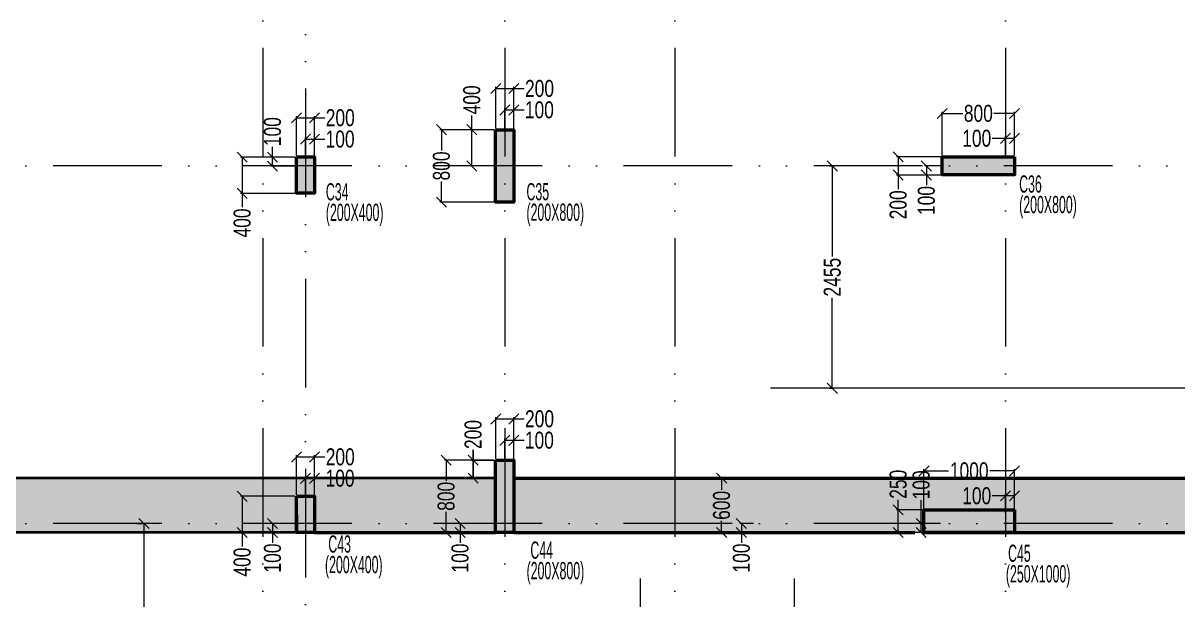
# Model space of a CAD drawing. Header units: millimetres. Extents: x 359 to 43503, y 1365 to 61403.
# Drawn here: x 17270 to 30025, y 26094 to 32468 of the extents above; entities that cross this region are included whole.
import ezdxf

# ---------------------------------------------------------------- set-up
doc = ezdxf.new("R2010")
doc.units = ezdxf.units.MM
doc.linetypes.add('ACAD_ISO04W100', pattern=[30, 24, -3, 0, -3])
doc.linetypes.add('ACAD_ISO12W100', pattern=[21, 12, -3, 0, -3, 0, -3])
for name, color, linetype, lineweight in [('-STR-WALL HAT', 250, 'Continuous', 20), ('A-ANNO-DIMS', 8, 'Continuous', 15), ('A-ANNO-GRID-LINE', 9, 'ACAD_ISO04W100', 20), ('A-CLMN', 5, 'Continuous', 50), ('A-CONC', 5, 'Continuous', 40), ('A-CONC-PATT', 253, 'Continuous', 0), ('S - GRID TXT', 4, 'Continuous', 13), ('S-COLS-IDEN', 4, 'Continuous', 9), ('STR-COL-DIM', 8, 'Continuous', 18), ('STR-GRID-LINE', 8, 'ACAD_ISO04W100', 15)]:
    doc.layers.add(name, color=color, linetype=linetype, lineweight=lineweight)
doc.layers.add('CHECK LAYER', color=1, linetype='Continuous', plot=False)
doc.layers.add('COMMENTS', color=1, linetype='Continuous')
doc.styles.add('SOBHA', font='swisscl.ttf')
doc.styles.add('Swis721 LtCn BT', font='swisscl.ttf', dxfattribs={"width": 0.7, "height": 250})
doc.dimstyles.new('S-75', dxfattribs={"dimscale": 75, "dimtxt": 2.5, "dimasz": 1.5, "dimexe": 0.25, "dimexo": 0.25, "dimgap": 0.1, "dimtad": 0, "dimdec": 0, "dimzin": 0, "dimdsep": 46, "dimtxsty": 'SOBHA', "dimblk": 'OBLIQUE', "dimcen": 0.09, "dimclrd": 9, "dimclre": 9, "dimclrt": 6, "dimadec": 5, "dimazin": 0, "dimtfac": 1, "dimtdec": 0, "dimtmove": 0, "dimatfit": 3, "dimfxl": 0.18, "dimtolj": 1, "dimtzin": 0, "dimlwd": -1, "dimlwe": -1, "dimarcsym": 0})
pattern_1 = [(50, (-0.37, 0), (182.1847, -15.9391), [19.05, -209.55]), (355, (-0.37, 0), (-35.2434, 191.0568), [15.24, -167.6406]), (100.45144, (14.81, -1.33), (146.94125, 175.11775), [16.19, -178.0902]), (46.1842, (-0.37, 50.8), (271.079, -42.0423), [28.575, -314.325]), (96.6356, (22.22, 47.3), (237.4041, 247.4261), [24.285, -267.1356]), (351.18415, (-0.37, 50.8), (237.4041, 247.4261), [22.86, -251.4597]), (21, (25.03, 38.1), (151.6144, -102.2652), [19.05, -209.55]), (326, (25.03, 38.1), (61.802, 184.188), [15.24, -167.64]), (71.45144, (37.66, 29.58), (213.4164, 81.9228), [16.19, -178.0899]), (37.5, (-0.37, 0), (3.0886, 84.55504), [0, -165.608, 0, -170.18, 0, -168.275]), (7.5, (-0.37, 0), (66.81966, 100.18057), [0, -97.028, 0, -161.798, 0, -64.135]), (327.5, (-57.01, 0), (135.5906, -5.72874), [0, -63.5, 0, -198.12, 0, -262.89]), (317.5, (-82.41, 0), (148.1292, 25.4265), [0, -82.55, 0, -131.572, 0, -186.69])]

# ---------------------------------------------------------------- blocks, each defined once
blk = doc.blocks.new('A$Ca94b9103')
at = {"layer": '-STR-WALL HAT', "linetype": 'ByBlock'}
h = blk.add_hatch(dxfattribs=at)
h.set_pattern_fill('AR-CONC', color=8, style=0)
h.set_pattern_definition(pattern_1)
h.paths.add_polyline_path([(10340, 16956), (10540, 16956), (10540, 16556), (16070, 16556), (16070, 16956), (16270, 16956), (16270, 16556), (18270, 16556), (18270, 17156), (8340, 17156), (8340, 16556), (10340, 16556)])
h = blk.add_hatch(dxfattribs=at)
h.set_pattern_fill('AR-CONC', color=8, style=0)
h.set_pattern_definition(pattern_1)
h.paths.add_polyline_path([(30040, 17156), (18470, 17156), (18470, 16556), (23000, 16556), (23000, 16806), (24000, 16806), (24000, 16556), (29790, 16556), (29790, 14496), (29790, 13356), (30040, 13356), (30041, 14496), (29840, 14496), (29840, 14696), (30040, 14696)])
at = {"layer": 'A-CONC-PATT'}
h = blk.add_hatch(color=256, dxfattribs=at)
h.dxf.hatch_style = 1
h.paths.add_polyline_path([(18470, 21006), (18270, 21006), (18270, 20206), (18470, 20206)])
h = blk.add_hatch(color=256, dxfattribs=at)
h.dxf.hatch_style = 1
h.paths.add_polyline_path([(16270, 20706), (16070, 20706), (16070, 20306), (16270, 20306)])
h = blk.add_hatch(color=256, dxfattribs=at)
h.dxf.hatch_style = 1
h.paths.add_polyline_path([(24000, 20506), (24000, 20706), (23200, 20706), (23200, 20506)])
h = blk.add_hatch(color=256, dxfattribs=at)
h.dxf.hatch_style = 1
h.paths.add_polyline_path([(18470, 17356), (18270, 17356), (18270, 16556), (18470, 16556)])
h = blk.add_hatch(color=256, dxfattribs=at)
h.dxf.hatch_style = 1
h.paths.add_polyline_path([(16270, 16956), (16070, 16956), (16070, 16556), (16270, 16556)])
h = blk.add_hatch(color=256, dxfattribs=at)
h.dxf.hatch_style = 1
h.paths.add_polyline_path([(24000, 16556), (24000, 16806), (23000, 16806), (23000, 16556)])
at = {"layer": 'A-CLMN'}
for p, q in [((18470, 17156, -1), (30040, 17156, 0)), ((16071, 16756, -3), (16071, 16556, -3)), ((23000, 16806, -1), (24000, 16806, -1)), ((23000, 16806, -1), (24000, 16806, -1)), ((16270, 16556, -1), (18270, 16556, -1)), ((18470, 16556, -1), (22900, 16556, 0)), ((23000, 16556, -1), (24000, 16556, -1)), ((23000, 16556, -1), (24000, 16556, -1)), ((24000, 16556, -1), (29790, 16556, -1))]:
    blk.add_line(p, q, dxfattribs=at)
for points, elevation in [([(18270, 21006), (18470, 21006), (18470, 20206), (18270, 20206)], 0), ([(16070, 20706), (16270, 20706), (16270, 20306), (16070, 20306)], 0), ([(24000, 20706), (24000, 20506), (23200, 20506), (23200, 20706)], 0), ([(18270, 17356), (18470, 17356), (18470, 16556), (18270, 16556)], -1), ([(16070, 16956), (16270, 16956), (16270, 16556), (16070, 16556)], -1), ([(24000, 16806), (24000, 16556), (23000, 16556), (23000, 16806)], -1)]:
    blk.add_lwpolyline(points, close=True, dxfattribs=dict(at, elevation=elevation))
at = {"layer": 'A-CONC', "ltscale": 50, "elevation": 0}
for points in [[(18270, 17156), (8340, 17156)], [(16070, 16556), (10540, 16556)]]:
    blk.add_lwpolyline(points, dxfattribs=at)
blk = doc.blocks.new('STRG')
at = {"layer": 'A-ANNO-DIMS', "linetype": 'ACAD_ISO12W100', "ltscale": 100}
for p, q in [((35970.1, -1588153, -0.1), (35970.1, -1637469.2, -0.1)), ((38639.8, -1588153, -0.1), (38639.8, -1637469.2, -0.1)), ((40520.1, -1588153, -0.1), (40520.1, -1637469.2, -0.1)), ((44170.1, -1588153, -0.1), (44170.1, -1637469.2, -0.1)), ((36439.7, -1588603, -0.1), (36439.7, -1637469.2, -0.1)), ((55854, -1614659.7, -0.1), (17033.9, -1614659.7, -0.1)), ((55854, -1618609.8, -0.1), (17033.9, -1618609.8, -0.1))]:
    blk.add_line(p, q, dxfattribs=at)
blk = doc.blocks.new('_Oblique')
at = {"color": 0, "linetype": 'ByBlock', "lineweight": -2}
blk.add_line((-0.5, -0.5), (0.5, 0.5), dxfattribs=at)
blk = doc.blocks.new('*D692')
at = {"layer": 'Defpoints', "color": 0, "transparency": 16777216}
for p in [(22691, 31744), (22491, 31289, 0), (22691, 31289, 0)]:
    blk.add_point(p, dxfattribs=at)
at = {"layer": 'STR-COL-DIM', "color": 9, "transparency": 16777216}
for p, q in [((22491, 31307), (22491, 31763)), ((22691, 31307), (22691, 31763)), ((22491, 31744), (22691, 31744)), ((22691, 31744), (22803, 31744))]:
    blk.add_line(p, q, dxfattribs=at)
at = {"layer": 'STR-COL-DIM', "color": 9, "transparency": 16777216, "xscale": 112.5, "yscale": 112.5, "zscale": 112.5, "rotation": 180}
blk.add_blockref('_Oblique', (22491, 31744), dxfattribs=at)
at = {"layer": 'STR-COL-DIM', "color": 9, "transparency": 16777216, "xscale": 112.5, "yscale": 112.5, "zscale": 112.5}
blk.add_blockref('_Oblique', (22691, 31744), dxfattribs=at)
at = {"layer": 'STR-COL-DIM', "color": 6, "transparency": 16777216, "insert": (22974, 31744), "char_height": 187.5, "attachment_point": 5, "style": 'SOBHA'}
blk.add_mtext('\\A1;200', dxfattribs=at)
blk = doc.blocks.new('*D693')
at = {"layer": 'Defpoints', "color": 0, "transparency": 16777216}
for p in [(22691, 31508), (22591, 31289, 0), (22691, 31289, -1)]:
    blk.add_point(p, dxfattribs=at)
at = {"layer": 'STR-COL-DIM', "color": 9, "transparency": 16777216}
for p, q in [((22591, 31307), (22591, 31526)), ((22591, 31508), (22691, 31508)), ((22691, 31307), (22691, 31526)), ((22691, 31508), (22803, 31508))]:
    blk.add_line(p, q, dxfattribs=at)
at = {"layer": 'STR-COL-DIM', "color": 9, "transparency": 16777216, "xscale": 112.5, "yscale": 112.5, "zscale": 112.5, "rotation": 180}
blk.add_blockref('_Oblique', (22591, 31508), dxfattribs=at)
at = {"layer": 'STR-COL-DIM', "color": 9, "transparency": 16777216, "xscale": 112.5, "yscale": 112.5, "zscale": 112.5}
blk.add_blockref('_Oblique', (22691, 31508), dxfattribs=at)
at = {"layer": 'STR-COL-DIM', "color": 6, "transparency": 16777216, "insert": (22972, 31508), "char_height": 187.5, "attachment_point": 5, "style": 'SOBHA'}
blk.add_mtext('\\A1;100', dxfattribs=at)
blk = doc.blocks.new('*D694')
at = {"layer": 'Defpoints', "color": 0, "transparency": 16777216}
for p in [(22491, 31289, 0), (22226, 30889), (22491, 30889)]:
    blk.add_point(p, dxfattribs=at)
at = {"layer": 'STR-COL-DIM', "color": 9, "transparency": 16777216}
for p, q in [((22226, 31289), (22226, 31447)), ((22472, 31289), (22207, 31289)), ((22226, 30889), (22226, 31289)), ((22472, 30889), (22207, 30889))]:
    blk.add_line(p, q, dxfattribs=at)
at = {"layer": 'STR-COL-DIM', "color": 9, "transparency": 16777216, "xscale": 112.5, "yscale": 112.5, "zscale": 112.5}
for p, rotation in [((22226, 31289), 90), ((22226, 30889), 270)]:
    blk.add_blockref('_Oblique', p, dxfattribs=dict(at, rotation=rotation))
at = {"layer": 'STR-COL-DIM', "color": 6, "transparency": 16777216, "insert": (22226, 31619), "char_height": 187.5, "attachment_point": 5, "rotation": 90, "style": 'SOBHA'}
blk.add_mtext('\\A1;400', dxfattribs=at)
blk = doc.blocks.new('*D695')
at = {"layer": 'Defpoints', "color": 0, "transparency": 16777216}
for p in [(21891, 31289), (22491, 31289), (22491, 30489)]:
    blk.add_point(p, dxfattribs=at)
at = {"layer": 'STR-COL-DIM', "color": 9, "transparency": 16777216}
for p, q in [((22472, 31289), (21872, 31289)), ((21891, 31289), (21891, 31060)), ((21891, 30489), (21891, 30717)), ((22472, 30489), (21872, 30489))]:
    blk.add_line(p, q, dxfattribs=at)
at = {"layer": 'STR-COL-DIM', "color": 9, "transparency": 16777216, "xscale": 112.5, "yscale": 112.5, "zscale": 112.5}
for p, rotation in [((21891, 31289), 90), ((21891, 30489), 270)]:
    blk.add_blockref('_Oblique', p, dxfattribs=dict(at, rotation=rotation))
at = {"layer": 'STR-COL-DIM', "color": 6, "transparency": 16777216, "insert": (21891, 30889), "char_height": 187.5, "attachment_point": 5, "rotation": 90, "style": 'SOBHA'}
blk.add_mtext('\\A1;800', dxfattribs=at)
blk = doc.blocks.new('*D696')
at = {"layer": 'Defpoints', "color": 0, "transparency": 16777216}
for p in [(27421, 30889, 0), (27247, 30789), (27421, 30789)]:
    blk.add_point(p, dxfattribs=at)
at = {"layer": 'STR-COL-DIM', "color": 9, "transparency": 16777216}
for p, q in [((27402, 30889), (27228, 30889)), ((27247, 30889), (27247, 30789)), ((27402, 30789), (27228, 30789)), ((27247, 30789), (27247, 30676))]:
    blk.add_line(p, q, dxfattribs=at)
at = {"layer": 'STR-COL-DIM', "color": 9, "transparency": 16777216, "xscale": 112.5, "yscale": 112.5, "zscale": 112.5}
for p, rotation in [((27247, 30889), 90), ((27247, 30789), 270)]:
    blk.add_blockref('_Oblique', p, dxfattribs=dict(at, rotation=rotation))
at = {"layer": 'STR-COL-DIM', "color": 6, "transparency": 16777216, "insert": (27247, 30507), "char_height": 187.5, "attachment_point": 5, "rotation": 90, "style": 'SOBHA'}
blk.add_mtext('\\A1;100', dxfattribs=at)
blk = doc.blocks.new('*D697')
at = {"layer": 'Defpoints', "color": 0, "transparency": 16777216}
for p in [(26936, 30989), (27421, 30989, 0), (27421, 30789, 0)]:
    blk.add_point(p, dxfattribs=at)
at = {"layer": 'STR-COL-DIM', "color": 9, "transparency": 16777216}
for p, q in [((27402, 30989), (26917, 30989)), ((26936, 30989), (26936, 30789)), ((27402, 30789), (26917, 30789)), ((26936, 30789), (26936, 30632))]:
    blk.add_line(p, q, dxfattribs=at)
at = {"layer": 'STR-COL-DIM', "color": 9, "transparency": 16777216, "xscale": 112.5, "yscale": 112.5, "zscale": 112.5}
for p, rotation in [((26936, 30989), 90), ((26936, 30789), 270)]:
    blk.add_blockref('_Oblique', p, dxfattribs=dict(at, rotation=rotation))
at = {"layer": 'STR-COL-DIM', "color": 6, "transparency": 16777216, "insert": (26936, 30460), "char_height": 187.5, "attachment_point": 5, "rotation": 90, "style": 'SOBHA'}
blk.add_mtext('\\A1;200', dxfattribs=at)
blk = doc.blocks.new('*D698')
at = {"layer": 'Defpoints', "color": 0, "transparency": 16777216}
for p in [(28221, 31469), (27421, 30989), (28221, 30989)]:
    blk.add_point(p, dxfattribs=at)
at = {"layer": 'STR-COL-DIM', "color": 9, "transparency": 16777216}
for p, q in [((27421, 31007), (27421, 31488)), ((27421, 31469), (27649, 31469)), ((28221, 31469), (27992, 31469)), ((28221, 31007), (28221, 31488))]:
    blk.add_line(p, q, dxfattribs=at)
at = {"layer": 'STR-COL-DIM', "color": 9, "transparency": 16777216, "xscale": 112.5, "yscale": 112.5, "zscale": 112.5, "rotation": 180}
blk.add_blockref('_Oblique', (27421, 31469), dxfattribs=at)
at = {"layer": 'STR-COL-DIM', "color": 9, "transparency": 16777216, "xscale": 112.5, "yscale": 112.5, "zscale": 112.5}
blk.add_blockref('_Oblique', (28221, 31469), dxfattribs=at)
at = {"layer": 'STR-COL-DIM', "color": 6, "transparency": 16777216, "insert": (27821, 31469), "char_height": 187.5, "attachment_point": 5, "style": 'SOBHA'}
blk.add_mtext('\\A1;800', dxfattribs=at)
blk = doc.blocks.new('*D699')
at = {"layer": 'Defpoints', "color": 0, "transparency": 16777216}
for p in [(28221, 31194), (28121, 30989, 0), (28221, 30989)]:
    blk.add_point(p, dxfattribs=at)
at = {"layer": 'STR-COL-DIM', "color": 9, "transparency": 16777216}
for p, q in [((28121, 31194), (27972, 31194)), ((28121, 31007), (28121, 31213)), ((28221, 31194), (28121, 31194)), ((28221, 31007), (28221, 31213))]:
    blk.add_line(p, q, dxfattribs=at)
at = {"layer": 'STR-COL-DIM', "color": 9, "transparency": 16777216, "xscale": 112.5, "yscale": 112.5, "zscale": 112.5, "rotation": 180}
blk.add_blockref('_Oblique', (28121, 31194), dxfattribs=at)
at = {"layer": 'STR-COL-DIM', "color": 9, "transparency": 16777216, "xscale": 112.5, "yscale": 112.5, "zscale": 112.5}
blk.add_blockref('_Oblique', (28221, 31194), dxfattribs=at)
at = {"layer": 'STR-COL-DIM', "color": 6, "transparency": 16777216, "insert": (27803, 31194), "char_height": 187.5, "attachment_point": 5, "style": 'SOBHA'}
blk.add_mtext('\\A1;100', dxfattribs=at)
blk = doc.blocks.new('*D705')
at = {"layer": 'Defpoints', "color": 0, "transparency": 16777216}
for p in [(20489, 31421), (20289, 30986, 0), (20489, 30986, 0)]:
    blk.add_point(p, dxfattribs=at)
at = {"layer": 'STR-COL-DIM', "color": 9, "transparency": 16777216}
for p, q in [((20289, 31005), (20289, 31440)), ((20289, 31421), (20489, 31421)), ((20489, 31005), (20489, 31440)), ((20489, 31421), (20602, 31421))]:
    blk.add_line(p, q, dxfattribs=at)
at = {"layer": 'STR-COL-DIM', "color": 9, "transparency": 16777216, "xscale": 112.5, "yscale": 112.5, "zscale": 112.5, "rotation": 180}
blk.add_blockref('_Oblique', (20289, 31421), dxfattribs=at)
at = {"layer": 'STR-COL-DIM', "color": 9, "transparency": 16777216, "xscale": 112.5, "yscale": 112.5, "zscale": 112.5}
blk.add_blockref('_Oblique', (20489, 31421), dxfattribs=at)
at = {"layer": 'STR-COL-DIM', "color": 6, "transparency": 16777216, "insert": (20773, 31421), "char_height": 187.5, "attachment_point": 5, "style": 'SOBHA'}
blk.add_mtext('\\A1;200', dxfattribs=at)
blk = doc.blocks.new('*D706')
at = {"layer": 'Defpoints', "color": 0, "transparency": 16777216}
for p in [(20489, 31185), (20389, 30990, -1), (20489, 30986, 0)]:
    blk.add_point(p, dxfattribs=at)
at = {"layer": 'STR-COL-DIM', "color": 9, "transparency": 16777216}
for p, q in [((20389, 31009), (20389, 31204)), ((20389, 31185), (20489, 31185)), ((20489, 31005), (20489, 31204)), ((20489, 31185), (20602, 31185))]:
    blk.add_line(p, q, dxfattribs=at)
at = {"layer": 'STR-COL-DIM', "color": 9, "transparency": 16777216, "xscale": 112.5, "yscale": 112.5, "zscale": 112.5, "rotation": 180}
blk.add_blockref('_Oblique', (20389, 31185), dxfattribs=at)
at = {"layer": 'STR-COL-DIM', "color": 9, "transparency": 16777216, "xscale": 112.5, "yscale": 112.5, "zscale": 112.5}
blk.add_blockref('_Oblique', (20489, 31185), dxfattribs=at)
at = {"layer": 'STR-COL-DIM', "color": 6, "transparency": 16777216, "insert": (20771, 31185), "char_height": 187.5, "attachment_point": 5, "style": 'SOBHA'}
blk.add_mtext('\\A1;100', dxfattribs=at)
blk = doc.blocks.new('*D707')
at = {"layer": 'Defpoints', "color": 0, "transparency": 16777216}
for p in [(20025, 30986), (20289, 30986, 0), (20290, 30886, 0)]:
    blk.add_point(p, dxfattribs=at)
at = {"layer": 'STR-COL-DIM', "color": 9, "transparency": 16777216}
for p, q in [((20025, 30986), (20025, 31099)), ((20271, 30986), (20006, 30986)), ((20271, 30886), (20006, 30886)), ((20025, 30886), (20025, 30986))]:
    blk.add_line(p, q, dxfattribs=at)
at = {"layer": 'STR-COL-DIM', "color": 9, "transparency": 16777216, "xscale": 112.5, "yscale": 112.5, "zscale": 112.5}
for p, rotation in [((20025, 30986), 90), ((20025, 30886), 270)]:
    blk.add_blockref('_Oblique', p, dxfattribs=dict(at, rotation=rotation))
at = {"layer": 'STR-COL-DIM', "color": 6, "transparency": 16777216, "insert": (20025, 31268), "char_height": 187.5, "attachment_point": 5, "rotation": 90, "style": 'SOBHA'}
blk.add_mtext('\\A1;100', dxfattribs=at)
blk = doc.blocks.new('*D708')
at = {"layer": 'Defpoints', "color": 0, "transparency": 16777216}
for p in [(19690, 30986), (20289, 30986, 0), (20289, 30586, 0)]:
    blk.add_point(p, dxfattribs=at)
at = {"layer": 'STR-COL-DIM', "color": 9, "transparency": 16777216}
for p, q in [((20271, 30986), (19671, 30986)), ((19690, 30986), (19690, 30586)), ((20271, 30586), (19671, 30586)), ((19690, 30586), (19690, 30432))]:
    blk.add_line(p, q, dxfattribs=at)
at = {"layer": 'STR-COL-DIM', "color": 9, "transparency": 16777216, "xscale": 112.5, "yscale": 112.5, "zscale": 112.5}
for p, rotation in [((19690, 30986), 90), ((19690, 30586), 270)]:
    blk.add_blockref('_Oblique', p, dxfattribs=dict(at, rotation=rotation))
at = {"layer": 'STR-COL-DIM', "color": 6, "transparency": 16777216, "insert": (19690, 30259), "char_height": 187.5, "attachment_point": 5, "rotation": 90, "style": 'SOBHA'}
blk.add_mtext('\\A1;400', dxfattribs=at)
blk = doc.blocks.new('*D753')
at = {"layer": 'Defpoints', "color": 0, "transparency": 16777216}
for p in [(27421, 26939, 0), (27190, 26839), (27421, 26839)]:
    blk.add_point(p, dxfattribs=at)
at = {"layer": 'STR-COL-DIM', "color": 9, "transparency": 16777216}
for p, q in [((27190, 26939), (27190, 27196)), ((27402, 26939), (27172, 26939)), ((27190, 26839), (27190, 26939)), ((27402, 26839), (27172, 26839))]:
    blk.add_line(p, q, dxfattribs=at)
at = {"layer": 'STR-COL-DIM', "color": 9, "transparency": 16777216, "xscale": 112.5, "yscale": 112.5, "zscale": 112.5}
for p, rotation in [((27190, 26939), 90), ((27190, 26839), 270)]:
    blk.add_blockref('_Oblique', p, dxfattribs=dict(at, rotation=rotation))
at = {"layer": 'STR-COL-DIM', "color": 6, "transparency": 16777216, "insert": (27190, 27365), "char_height": 187.5, "attachment_point": 5, "rotation": 90, "style": 'SOBHA'}
blk.add_mtext('\\A1;100', dxfattribs=at)
blk = doc.blocks.new('*D754')
at = {"layer": 'Defpoints', "color": 0, "transparency": 16777216}
for p in [(26936, 27089), (27220, 27089, 0), (27421, 26839, 0)]:
    blk.add_point(p, dxfattribs=at)
at = {"layer": 'STR-COL-DIM', "color": 9, "transparency": 16777216}
for p, q in [((26936, 27089), (26936, 27201)), ((27201, 27089), (26917, 27089)), ((26936, 26839), (26936, 27089)), ((27402, 26839), (26917, 26839))]:
    blk.add_line(p, q, dxfattribs=at)
at = {"layer": 'STR-COL-DIM', "color": 9, "transparency": 16777216, "xscale": 112.5, "yscale": 112.5, "zscale": 112.5}
for p, rotation in [((26936, 27089), 90), ((26936, 26839), 270)]:
    blk.add_blockref('_Oblique', p, dxfattribs=dict(at, rotation=rotation))
at = {"layer": 'STR-COL-DIM', "color": 6, "transparency": 16777216, "insert": (26936, 27372), "char_height": 187.5, "attachment_point": 5, "rotation": 90, "style": 'SOBHA'}
blk.add_mtext('\\A1;250', dxfattribs=at)
blk = doc.blocks.new('*D755')
at = {"layer": 'Defpoints', "color": 0, "transparency": 16777216}
for p in [(28220, 27519), (27220, 27089, 0), (28220, 27089, 0)]:
    blk.add_point(p, dxfattribs=at)
at = {"layer": 'STR-COL-DIM', "color": 9, "transparency": 16777216}
for p, q in [((27220, 27107), (27220, 27538)), ((27220, 27519), (27492, 27519)), ((28220, 27519), (27948, 27519)), ((28220, 27107), (28220, 27538))]:
    blk.add_line(p, q, dxfattribs=at)
at = {"layer": 'STR-COL-DIM', "color": 9, "transparency": 16777216, "xscale": 112.5, "yscale": 112.5, "zscale": 112.5, "rotation": 180}
blk.add_blockref('_Oblique', (27220, 27519), dxfattribs=at)
at = {"layer": 'STR-COL-DIM', "color": 9, "transparency": 16777216, "xscale": 112.5, "yscale": 112.5, "zscale": 112.5}
blk.add_blockref('_Oblique', (28220, 27519), dxfattribs=at)
at = {"layer": 'STR-COL-DIM', "color": 6, "transparency": 16777216, "insert": (27720, 27519), "char_height": 187.5, "attachment_point": 5, "style": 'SOBHA'}
blk.add_mtext('\\A1;1000', dxfattribs=at)
blk = doc.blocks.new('*D756')
at = {"layer": 'Defpoints', "color": 0, "transparency": 16777216}
for p in [(28221, 27244), (28121, 27039, 0), (28221, 27039)]:
    blk.add_point(p, dxfattribs=at)
at = {"layer": 'STR-COL-DIM', "color": 9, "transparency": 16777216}
for p, q in [((28121, 27244), (27972, 27244)), ((28121, 27057), (28121, 27263)), ((28221, 27244), (28121, 27244)), ((28221, 27057), (28221, 27263))]:
    blk.add_line(p, q, dxfattribs=at)
at = {"layer": 'STR-COL-DIM', "color": 9, "transparency": 16777216, "xscale": 112.5, "yscale": 112.5, "zscale": 112.5, "rotation": 180}
blk.add_blockref('_Oblique', (28121, 27244), dxfattribs=at)
at = {"layer": 'STR-COL-DIM', "color": 9, "transparency": 16777216, "xscale": 112.5, "yscale": 112.5, "zscale": 112.5}
blk.add_blockref('_Oblique', (28221, 27244), dxfattribs=at)
at = {"layer": 'STR-COL-DIM', "color": 6, "transparency": 16777216, "insert": (27803, 27244), "char_height": 187.5, "attachment_point": 5, "style": 'SOBHA'}
blk.add_mtext('\\A1;100', dxfattribs=at)
blk = doc.blocks.new('*D757')
at = {"layer": 'Defpoints', "color": 0, "transparency": 16777216}
for p in [(22691, 28094), (22491, 27639, 0), (22691, 27639, 0)]:
    blk.add_point(p, dxfattribs=at)
at = {"layer": 'STR-COL-DIM', "color": 9, "transparency": 16777216}
for p, q in [((22491, 27657), (22491, 28113)), ((22491, 28094), (22691, 28094)), ((22691, 27657), (22691, 28113)), ((22691, 28094), (22803, 28094))]:
    blk.add_line(p, q, dxfattribs=at)
at = {"layer": 'STR-COL-DIM', "color": 9, "transparency": 16777216, "xscale": 112.5, "yscale": 112.5, "zscale": 112.5, "rotation": 180}
blk.add_blockref('_Oblique', (22491, 28094), dxfattribs=at)
at = {"layer": 'STR-COL-DIM', "color": 9, "transparency": 16777216, "xscale": 112.5, "yscale": 112.5, "zscale": 112.5}
blk.add_blockref('_Oblique', (22691, 28094), dxfattribs=at)
at = {"layer": 'STR-COL-DIM', "color": 6, "transparency": 16777216, "insert": (22974, 28094), "char_height": 187.5, "attachment_point": 5, "style": 'SOBHA'}
blk.add_mtext('\\A1;200', dxfattribs=at)
blk = doc.blocks.new('*D758')
at = {"layer": 'Defpoints', "color": 0, "transparency": 16777216}
for p in [(22691, 27858), (22591, 27639, 0), (22691, 27639, -1)]:
    blk.add_point(p, dxfattribs=at)
at = {"layer": 'STR-COL-DIM', "color": 9, "transparency": 16777216}
for p, q in [((22591, 27657), (22591, 27876)), ((22591, 27858), (22691, 27858)), ((22691, 27657), (22691, 27876)), ((22691, 27858), (22803, 27858))]:
    blk.add_line(p, q, dxfattribs=at)
at = {"layer": 'STR-COL-DIM', "color": 9, "transparency": 16777216, "xscale": 112.5, "yscale": 112.5, "zscale": 112.5, "rotation": 180}
blk.add_blockref('_Oblique', (22591, 27858), dxfattribs=at)
at = {"layer": 'STR-COL-DIM', "color": 9, "transparency": 16777216, "xscale": 112.5, "yscale": 112.5, "zscale": 112.5}
blk.add_blockref('_Oblique', (22691, 27858), dxfattribs=at)
at = {"layer": 'STR-COL-DIM', "color": 6, "transparency": 16777216, "insert": (22972, 27858), "char_height": 187.5, "attachment_point": 5, "style": 'SOBHA'}
blk.add_mtext('\\A1;100', dxfattribs=at)
blk = doc.blocks.new('*D759')
at = {"layer": 'Defpoints', "color": 0, "transparency": 16777216}
for p in [(22491, 26939, 0), (22097, 26839), (22491, 26839)]:
    blk.add_point(p, dxfattribs=at)
at = {"layer": 'STR-COL-DIM', "color": 9, "transparency": 16777216}
for p, q in [((22472, 26939), (22079, 26939)), ((22097, 26939), (22097, 26839)), ((22472, 26839), (22079, 26839)), ((22097, 26839), (22097, 26726))]:
    blk.add_line(p, q, dxfattribs=at)
at = {"layer": 'STR-COL-DIM', "color": 9, "transparency": 16777216, "xscale": 112.5, "yscale": 112.5, "zscale": 112.5}
for p, rotation in [((22097, 26939), 90), ((22097, 26839), 270)]:
    blk.add_blockref('_Oblique', p, dxfattribs=dict(at, rotation=rotation))
at = {"layer": 'STR-COL-DIM', "color": 6, "transparency": 16777216, "insert": (22097, 26557), "char_height": 187.5, "attachment_point": 5, "rotation": 90, "style": 'SOBHA'}
blk.add_mtext('\\A1;100', dxfattribs=at)
blk = doc.blocks.new('*D760')
at = {"layer": 'Defpoints', "color": 0, "transparency": 16777216}
for p in [(21943, 27639), (22491, 27639), (22491, 26839)]:
    blk.add_point(p, dxfattribs=at)
at = {"layer": 'STR-COL-DIM', "color": 9, "transparency": 16777216}
for p, q in [((22472, 27639), (21924, 27639)), ((21943, 27639), (21943, 27410)), ((21943, 26839), (21943, 27067)), ((22472, 26839), (21924, 26839))]:
    blk.add_line(p, q, dxfattribs=at)
at = {"layer": 'STR-COL-DIM', "color": 9, "transparency": 16777216, "xscale": 112.5, "yscale": 112.5, "zscale": 112.5}
for p, rotation in [((21943, 27639), 90), ((21943, 26839), 270)]:
    blk.add_blockref('_Oblique', p, dxfattribs=dict(at, rotation=rotation))
at = {"layer": 'STR-COL-DIM', "color": 6, "transparency": 16777216, "insert": (21943, 27239), "char_height": 187.5, "attachment_point": 5, "rotation": 90, "style": 'SOBHA'}
blk.add_mtext('\\A1;800', dxfattribs=at)
blk = doc.blocks.new('*D761')
at = {"layer": 'Defpoints', "color": 0, "transparency": 16777216}
for p in [(20489, 27674), (20289, 27239, 0), (20489, 27239, 0)]:
    blk.add_point(p, dxfattribs=at)
at = {"layer": 'STR-COL-DIM', "color": 9, "transparency": 16777216}
for p, q in [((20289, 27257), (20289, 27693)), ((20489, 27257), (20489, 27693)), ((20289, 27674), (20489, 27674)), ((20489, 27674), (20602, 27674))]:
    blk.add_line(p, q, dxfattribs=at)
at = {"layer": 'STR-COL-DIM', "color": 9, "transparency": 16777216, "xscale": 112.5, "yscale": 112.5, "zscale": 112.5, "rotation": 180}
blk.add_blockref('_Oblique', (20289, 27674), dxfattribs=at)
at = {"layer": 'STR-COL-DIM', "color": 9, "transparency": 16777216, "xscale": 112.5, "yscale": 112.5, "zscale": 112.5}
blk.add_blockref('_Oblique', (20489, 27674), dxfattribs=at)
at = {"layer": 'STR-COL-DIM', "color": 6, "transparency": 16777216, "insert": (20773, 27674), "char_height": 187.5, "attachment_point": 5, "style": 'SOBHA'}
blk.add_mtext('\\A1;200', dxfattribs=at)
blk = doc.blocks.new('*D762')
at = {"layer": 'Defpoints', "color": 0, "transparency": 16777216}
for p in [(20489, 27438), (20389, 27243, -1), (20489, 27239, 0)]:
    blk.add_point(p, dxfattribs=at)
at = {"layer": 'STR-COL-DIM', "color": 9, "transparency": 16777216}
for p, q in [((20389, 27262), (20389, 27456)), ((20389, 27438), (20489, 27438)), ((20489, 27257), (20489, 27456)), ((20489, 27438), (20602, 27438))]:
    blk.add_line(p, q, dxfattribs=at)
at = {"layer": 'STR-COL-DIM', "color": 9, "transparency": 16777216, "xscale": 112.5, "yscale": 112.5, "zscale": 112.5, "rotation": 180}
blk.add_blockref('_Oblique', (20389, 27438), dxfattribs=at)
at = {"layer": 'STR-COL-DIM', "color": 9, "transparency": 16777216, "xscale": 112.5, "yscale": 112.5, "zscale": 112.5}
blk.add_blockref('_Oblique', (20489, 27438), dxfattribs=at)
at = {"layer": 'STR-COL-DIM', "color": 6, "transparency": 16777216, "insert": (20771, 27438), "char_height": 187.5, "attachment_point": 5, "style": 'SOBHA'}
blk.add_mtext('\\A1;100', dxfattribs=at)
blk = doc.blocks.new('*D763')
at = {"layer": 'Defpoints', "color": 0, "transparency": 16777216}
for p in [(20025, 26939), (20289, 26939, 0), (20290, 26839, 0)]:
    blk.add_point(p, dxfattribs=at)
at = {"layer": 'STR-COL-DIM', "color": 9, "transparency": 16777216}
for p, q in [((20271, 26939), (20006, 26939)), ((20025, 26939), (20025, 26839)), ((20271, 26839), (20006, 26839)), ((20025, 26839), (20025, 26726))]:
    blk.add_line(p, q, dxfattribs=at)
at = {"layer": 'STR-COL-DIM', "color": 9, "transparency": 16777216, "xscale": 112.5, "yscale": 112.5, "zscale": 112.5}
for p, rotation in [((20025, 26939), 90), ((20025, 26839), 270)]:
    blk.add_blockref('_Oblique', p, dxfattribs=dict(at, rotation=rotation))
at = {"layer": 'STR-COL-DIM', "color": 6, "transparency": 16777216, "insert": (20025, 26557), "char_height": 187.5, "attachment_point": 5, "rotation": 90, "style": 'SOBHA'}
blk.add_mtext('\\A1;100', dxfattribs=at)
blk = doc.blocks.new('*D764')
at = {"layer": 'Defpoints', "color": 0, "transparency": 16777216}
for p in [(19690, 27239), (20289, 27239, 0), (20289, 26839, 0)]:
    blk.add_point(p, dxfattribs=at)
at = {"layer": 'STR-COL-DIM', "color": 9, "transparency": 16777216}
for p, q in [((20271, 27239), (19671, 27239)), ((19690, 27239), (19690, 26839)), ((20271, 26839), (19671, 26839)), ((19690, 26839), (19690, 26685))]:
    blk.add_line(p, q, dxfattribs=at)
at = {"layer": 'STR-COL-DIM', "color": 9, "transparency": 16777216, "xscale": 112.5, "yscale": 112.5, "zscale": 112.5}
for p, rotation in [((19690, 27239), 90), ((19690, 26839), 270)]:
    blk.add_blockref('_Oblique', p, dxfattribs=dict(at, rotation=rotation))
at = {"layer": 'STR-COL-DIM', "color": 6, "transparency": 16777216, "insert": (19690, 26512), "char_height": 187.5, "attachment_point": 5, "rotation": 90, "style": 'SOBHA'}
blk.add_mtext('\\A1;400', dxfattribs=at)
blk = doc.blocks.new('*D638')
at = {"layer": 'Defpoints', "color": 0, "linetype": 'ByBlock', "transparency": 16777216}
for p in [(24985, 27439), (25130, 27439, 0), (25130, 26839, 0)]:
    blk.add_point(p, dxfattribs=at)
at = {"layer": 'STR-COL-DIM', "color": 9, "transparency": 16777216}
for p, q in [((25111, 27439), (24966, 27439)), ((24985, 27439), (24985, 27310)), ((24985, 26839), (24985, 26967)), ((25111, 26839), (24966, 26839))]:
    blk.add_line(p, q, dxfattribs=at)
at = {"layer": 'STR-COL-DIM', "color": 9, "linetype": 'ByBlock', "transparency": 16777216, "xscale": 112.5, "yscale": 112.5, "zscale": 112.5}
for p, rotation in [((24985, 27439), 90), ((24985, 26839), 270)]:
    blk.add_blockref('_Oblique', p, dxfattribs=dict(at, rotation=rotation))
at = {"layer": 'STR-COL-DIM', "color": 6, "linetype": 'ByBlock', "transparency": 16777216, "insert": (24985, 27139), "char_height": 187.5, "attachment_point": 5, "rotation": 90, "style": 'SOBHA'}
blk.add_mtext('\\A1;600', dxfattribs=at)
blk = doc.blocks.new('*D639')
at = {"layer": 'Defpoints', "color": 0, "linetype": 'ByBlock', "transparency": 16777216}
for p in [(25355, 26939), (25204, 26839), (25358, 26839)]:
    blk.add_point(p, dxfattribs=at)
at = {"layer": 'STR-COL-DIM', "color": 9, "transparency": 16777216}
for p, q in [((25337, 26939), (25186, 26939)), ((25204, 26939), (25204, 26839)), ((25339, 26839), (25186, 26839)), ((25204, 26839), (25204, 26726))]:
    blk.add_line(p, q, dxfattribs=at)
at = {"layer": 'STR-COL-DIM', "color": 9, "linetype": 'ByBlock', "transparency": 16777216, "xscale": 112.5, "yscale": 112.5, "zscale": 112.5}
for p, rotation in [((25204, 26939), 90), ((25204, 26839), 270)]:
    blk.add_blockref('_Oblique', p, dxfattribs=dict(at, rotation=rotation))
at = {"layer": 'STR-COL-DIM', "color": 6, "linetype": 'ByBlock', "transparency": 16777216, "insert": (25204, 26557), "char_height": 187.5, "attachment_point": 5, "rotation": 90, "style": 'SOBHA'}
blk.add_mtext('\\A1;100', dxfattribs=at)
blk = doc.blocks.new('*D879')
at = {"layer": 'Defpoints', "color": 0, "linetype": 'ByBlock', "transparency": 16777216}
for p in [(26157, 30889, 0), (26208, 30889), (26157, 28432, 0)]:
    blk.add_point(p, dxfattribs=at)
at = {"layer": 'STR-COL-DIM', "color": 9, "transparency": 16777216}
for p, q in [((26176, 30889), (26226, 30889)), ((26208, 30889), (26208, 29890)), ((26208, 28432), (26208, 29431)), ((26176, 28432), (26226, 28432))]:
    blk.add_line(p, q, dxfattribs=at)
at = {"layer": 'STR-COL-DIM', "color": 9, "linetype": 'ByBlock', "transparency": 16777216, "xscale": 112.5, "yscale": 112.5, "zscale": 112.5}
for p, rotation in [((26208, 30889), 90), ((26208, 28432), 270)]:
    blk.add_blockref('_Oblique', p, dxfattribs=dict(at, rotation=rotation))
at = {"layer": 'STR-COL-DIM', "color": 6, "linetype": 'ByBlock', "transparency": 16777216, "insert": (26208, 29660), "char_height": 187.5, "attachment_point": 5, "rotation": 90, "style": 'SOBHA'}
blk.add_mtext('\\A1;2455', dxfattribs=at)
blk = doc.blocks.new('*D501')
at = {"layer": 'Defpoints', "color": 0, "linetype": 'ByBlock', "transparency": 16777216}
for p in [(18508, 26939, 0), (18605, 23514), (18856, 23514, 0)]:
    blk.add_point(p, dxfattribs=at)
at = {"layer": 'STR-COL-DIM', "color": 9, "transparency": 16777216}
for p, q in [((18527, 26939), (18624, 26939)), ((18605, 26939), (18605, 25456)), ((18605, 23514), (18605, 24996)), ((18838, 23514), (18586, 23514))]:
    blk.add_line(p, q, dxfattribs=at)
at = {"layer": 'STR-COL-DIM', "color": 9, "linetype": 'ByBlock', "transparency": 16777216, "xscale": 112.5, "yscale": 112.5, "zscale": 112.5}
for p, rotation in [((18605, 26939), 90), ((18605, 23514), 270)]:
    blk.add_blockref('_Oblique', p, dxfattribs=dict(at, rotation=rotation))
at = {"layer": 'STR-COL-DIM', "color": 6, "linetype": 'ByBlock', "transparency": 16777216, "insert": (18605, 25226), "char_height": 187.5, "attachment_point": 5, "rotation": 90, "style": 'SOBHA'}
blk.add_mtext('\\A1;3425', dxfattribs=at)
blk = doc.blocks.new('A$Cacf424a8')
at = {"layer": 'S-COLS-IDEN', "char_height": 190, "width": 501.43, "attachment_point": 1, "style": 'Swis721 LtCn BT'}
for s, insert in [('\\pxt2;C34', (14284, -19370, 1)), ('C35', (16500, -19369, 1)), ('C36', (21942, -19284, 1)), ('(200X800)', (21942, -19511, 1)), ('(200X400)', (14284, -19597, 1)), ('(200X800)', (16500, -19596, 1))]:
    blk.add_mtext(s, dxfattribs=dict(at, insert=insert))
blk = doc.blocks.new('A$Cf6cfdd6f')
at = {"layer": 'S-COLS-IDEN', "char_height": 190, "attachment_point": 1, "style": 'Swis721 LtCn BT'}
for s, insert, width in [('C43', (16321, 15598), 501.43), ('C44', (18553, 15531), 457.41), ('C45', (23829, 15496), 289.95), ('(200X400)', (16284, 15371), 501.43), ('(200X800)', (18511, 15304), 501.43), ('(250X1000)', (23805, 15269), 501.43)]:
    blk.add_mtext(s, dxfattribs=dict(at, insert=insert, width=width))
blk = doc.blocks.new('*D871')
at = {"layer": 'CHECK LAYER', "color": 9, "transparency": 16777216}
for p, q in [((22241, 27639), (22241, 27751)), ((22472, 27639), (22222, 27639)), ((22241, 27439), (22241, 27639)), ((22471, 27439), (22222, 27439))]:
    blk.add_line(p, q, dxfattribs=at)
at = {"layer": 'Defpoints', "color": 0, "linetype": 'ByBlock', "transparency": 16777216}
for p in [(22241, 27639), (22491, 27639, 1), (22490, 27439, 1)]:
    blk.add_point(p, dxfattribs=at)
at = {"layer": 'CHECK LAYER', "color": 9, "linetype": 'ByBlock', "transparency": 16777216, "xscale": 112.5, "yscale": 112.5, "zscale": 112.5}
for p, rotation in [((22241, 27639), 90), ((22241, 27439), 270)]:
    blk.add_blockref('_Oblique', p, dxfattribs=dict(at, rotation=rotation))
at = {"layer": 'CHECK LAYER', "color": 6, "linetype": 'ByBlock', "transparency": 16777216, "insert": (22241, 27922), "char_height": 187.5, "attachment_point": 5, "rotation": 90, "style": 'SOBHA'}
blk.add_mtext('\\A1;200', dxfattribs=at)

msp = doc.modelspace()

# ---------------------------------------------------------------- linework, layer by layer
at = {"layer": 'STR-GRID-LINE', "ltscale": 0.3}
for p, q in [((40154, 28432.2, 0.3), (25524.6, 28432.2, 0.3)), ((24085, 26332.5, 1.2), (24085, 18137, 1.2)), ((25785, 26332.5, 1.2), (25785, 18137, 1.2))]:
    msp.add_line(p, q, dxfattribs=at)

# ---------------------------------------------------------------- block references
msp.add_blockref('A$Ca94b9103', (4219.5, 10283.2, 0.8))
at = {"layer": 'A-ANNO-GRID-LINE'}
msp.add_blockref('STRG', (-16050.5, 1645548.5, 0.4), dxfattribs=at)
at = {"layer": 'COMMENTS', "linetype": 'ByBlock'}
msp.add_blockref('A$Cf6cfdd6f', (4320.3, 11208.8, 1.4), dxfattribs=at)
at = {"layer": 'S - GRID TXT', "color": 210, "linetype": 'ByBlock'}
msp.add_blockref('A$Cacf424a8', (6329.9, 50068.7), dxfattribs=at)

# ---------------------------------------------------------------- dimensions: what is measured, and where the dimension line sits
at = {"layer": 'CHECK LAYER', "linetype": 'ByBlock'}
dim = msp.add_linear_dim(base=(22241, 27638.7), p1=(22489.5, 27438.7, 0.8), p2=(22490.6, 27638.7, 0.8), angle=90, dimstyle='S-75', dxfattribs=at)
dim.commit()
dim.dimension.update_dxf_attribs({"geometry": '*D871', "text_midpoint": (22241, 27922.5)})
at = {"layer": 'STR-COL-DIM'}
for base, p1, p2, picture, middle in [((22225.6, 30888.7, 0.4), (22490.6, 31288.7, 0.5), (22490.6, 30888.7, 0.4), '*D694', (22225.6, 31619.3, 0.4)), ((20025, 30986.1, 0.4), (20290, 30886.1, 0.3), (20289.4, 30986.1, 0.7), '*D707', (20025, 31267.7, 0.4)), ((19690, 30986.1, 0.4), (20289.4, 30586.1, 0.7), (20289.4, 30986.1, 0.7), '*D708', (19690, 30259.3, 0.4)), ((26936, 30988.7, 0.4), (27420.6, 30788.7, 0), (27420.6, 30988.7, 0), '*D697', (26936, 30460.3, 0.4)), ((26936, 27088.7, 0.8), (27420.6, 26838.7, 0.4), (27219.8, 27088.7, 0.7), '*D754', (26936, 27372.5, 0.8)), ((27190.5, 26838.7, 0.8), (27420.6, 26938.7, 0.4), (27420.6, 26838.7, 0.8), '*D753', (27190.5, 27365.3, 0.8)), ((19690, 27238.7, 0.4), (20289.4, 26838.7, 0.7), (20289.4, 27238.7, 0.7), '*D764', (19690, 26512, 0.4)), ((20025, 26938.7, 0.4), (20290, 26838.7, 0.3), (20289.4, 26938.7, 0.7), '*D763', (20025, 26557.1, 0.4)), ((22097.3, 26838.7, 0.8), (22490.6, 26938.7, 0.6), (22490.6, 26838.7, 0.8), '*D759', (22097.3, 26556.6, 0.8))]:
    dim = msp.add_linear_dim(base=base, p1=p1, p2=p2, angle=90, dimstyle='S-75', dxfattribs=at)
    dim.commit()
    dim.dimension.update_dxf_attribs({"geometry": picture, "text_midpoint": middle, "dimtype": 160})
for base, p1, p2, picture, middle in [((22690.6, 31744.1, 0.4), (22490.6, 31288.7, 0.5), (22690.6, 31288.7, 0.5), '*D692', (22974.3, 31744.1, 0.4)), ((20489.4, 31421.5, 1), (20289.4, 30986.1, 0.7), (20489.4, 30986.1, 0.7), '*D705', (20773.2, 31421.5, 1)), ((22690.6, 31507.6, 0.4), (22590.6, 31288.7, 0.5), (22690.6, 31288.7, -0.2), '*D693', (22972.3, 31507.6, 0.4)), ((28220.6, 31469, 0.4), (27420.6, 30988.7, 0.4), (28220.6, 30988.7, 0.4), '*D698', (27820.6, 31469, 0.4)), ((20489.4, 31184.9, 1), (20389.4, 30990.1, 0.3), (20489.4, 30986.1, 0.7), '*D706', (20771.1, 31184.9, 1)), ((22690.6, 28094.1, 0.8), (22490.6, 27638.7, 0.9), (22690.6, 27638.7, 0.9), '*D757', (22974.3, 28094.1, 0.8)), ((22690.6, 27857.6, 0.8), (22590.6, 27638.7, 0.9), (22690.6, 27638.7, 0.2), '*D758', (22972.3, 27857.6, 0.8)), ((20489.4, 27674.1, 1), (20289.4, 27238.7, 0.7), (20489.4, 27238.7, 0.7), '*D761', (20773.2, 27674.1, 1)), ((20489.4, 27437.6, 1), (20389.4, 27242.8, 0.3), (20489.4, 27238.7, 0.7), '*D762', (20771.1, 27437.6, 1)), ((28219.8, 27519, 0.8), (27219.8, 27088.7, 0.7), (28219.8, 27088.7, 0.7), '*D755', (27719.8, 27519, 0.8))]:
    dim = msp.add_linear_dim(base=base, p1=p1, p2=p2, dimstyle='S-75', dxfattribs=at)
    dim.commit()
    dim.dimension.update_dxf_attribs({"geometry": picture, "text_midpoint": middle})
for base, p1, p2, picture, middle in [((21890.6, 31288.7, 0.4), (22490.6, 30488.7, 0.4), (22490.6, 31288.7, 0.4), '*D695', (21890.6, 30888.7, 0.4)), ((27246.7, 30788.7, 0.4), (27420.6, 30888.7, 0), (27420.6, 30788.7, 0.4), '*D696', (27246.7, 30507.1, 0.4)), ((21943, 27638.7, 0.8), (22490.6, 26838.7, 0.8), (22490.6, 27638.7, 0.8), '*D760', (21943, 27238.7, 0.8))]:
    dim = msp.add_linear_dim(base=base, p1=p1, p2=p2, angle=90, dimstyle='S-75', dxfattribs=at)
    dim.commit()
    dim.dimension.update_dxf_attribs({"geometry": picture, "text_midpoint": middle})
for base, p1, p2, picture, middle in [((28220.6, 31194.3, 0.4), (28120.6, 30988.7, 0), (28220.6, 30988.7, 0.4), '*D699', (27802.6, 31194.3, 0.4)), ((28220.6, 27244.3, 0.8), (28120.6, 27038.7, 0.4), (28220.6, 27038.7, 0.8), '*D756', (27802.6, 27244.3, 0.8))]:
    dim = msp.add_linear_dim(base=base, p1=p1, p2=p2, dimstyle='S-75', dxfattribs=at)
    dim.commit()
    dim.dimension.update_dxf_attribs({"geometry": picture, "text_midpoint": middle, "dimtype": 160})
at = {"layer": 'STR-COL-DIM', "color": 6, "linetype": 'ByBlock'}
dim = msp.add_linear_dim(base=(26207.7108, 30888.7343, 0.7751), p1=(26157.4099, 28432.2192, 0.334), p2=(26157.4099, 30888.7343, 0.3134), angle=90, dimstyle='S-75', override={"dimrnd": 5}, dxfattribs=at)
dim.commit()
dim.dimension.update_dxf_attribs({"geometry": '*D879', "text_midpoint": (26207.7108, 29660.4767, 0.7751)})
for base, p1, p2, picture, middle in [((24985.1, 27438.7, 0.8), (25129.6, 26838.7, 1), (25129.6, 27438.7, 1), '*D638', (24985.1, 27138.7, 0.8)), ((18604.9, 23513.9, 0.8), (18508, 26938.7, 0.3), (18856.4, 23513.9, 0.8), '*D501', (18604.9, 25226.3, 0.8)), ((25204.4, 26838.7, 0.8), (25355.3, 26938.7, 0.8), (25358.2, 26838.7, 0.8), '*D639', (25204.4, 26557.1, 0.8))]:
    dim = msp.add_linear_dim(base=base, p1=p1, p2=p2, angle=90, dimstyle='S-75', dxfattribs=at)
    dim.commit()
    dim.dimension.update_dxf_attribs({"geometry": picture, "text_midpoint": middle})

doc.saveas('drawing.dxf')
